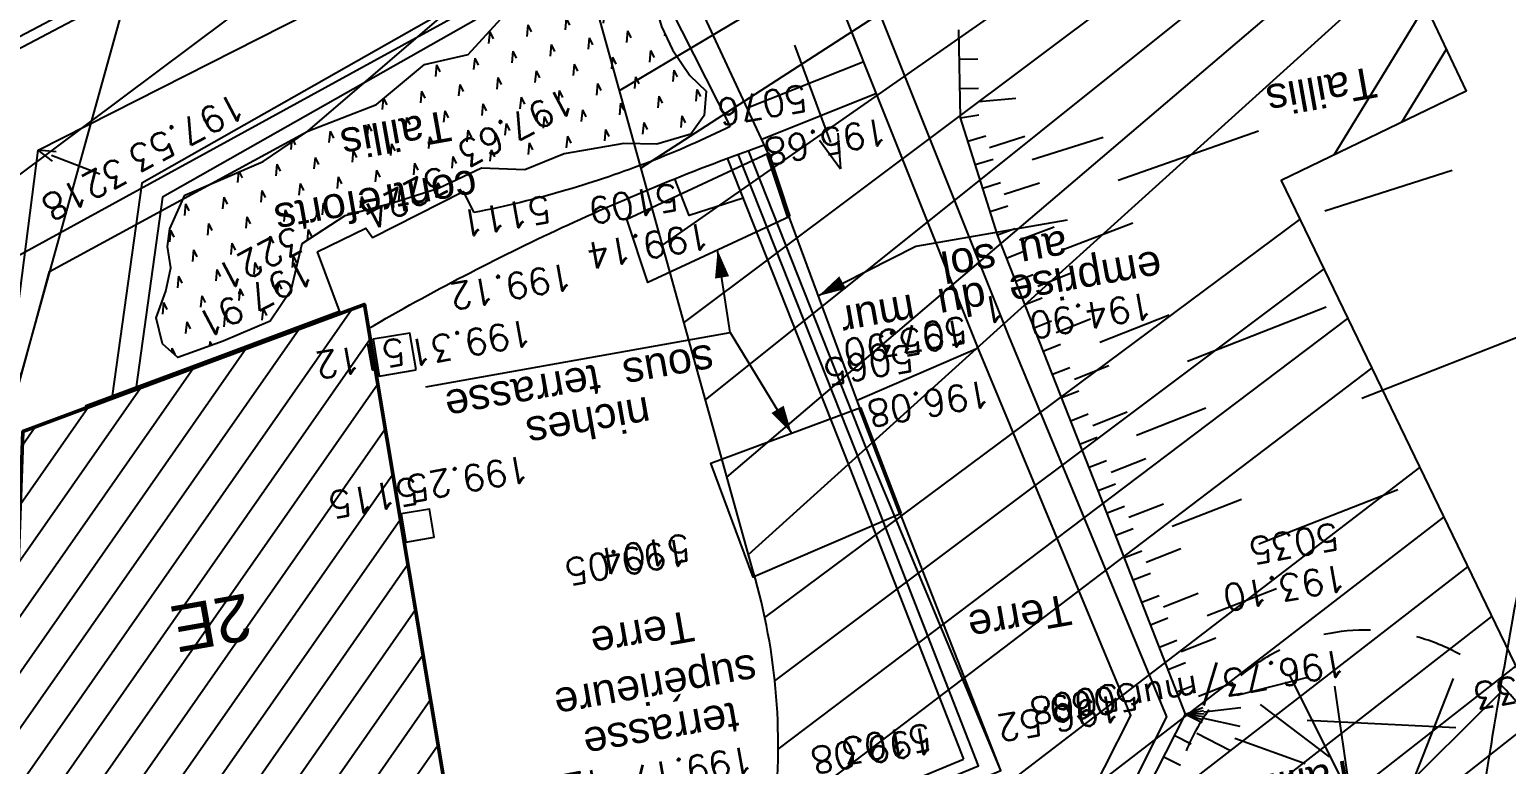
# Model space of a CAD drawing. Extents: x 0 to 613264, y -387505 to 675.
# Drawn here: x 472791 to 491830, y -259787 to -250316 of the extents above; entities that cross this region are included whole.
import ezdxf
from ezdxf.enums import TextEntityAlignment as Align
from ezdxf.lldxf.tags import DXFTag

# ---------------------------------------------------------------- set-up
doc = ezdxf.new("R2010")
doc.units = 0
for name, color, linetype in [('EDF_SSL', 252, 'Texte-Electricite'), ('Fond topo - AFF', 252, 'Continuous'), ('Fond topo - BAT_ANN', 252, 'Continuous'), ('Fond topo - BAT_DES', 252, 'Continuous'), ('Fond topo - BAT_HAC', 252, 'Continuous'), ('Fond topo - BAT_TXT', 252, 'Continuous'), ('Fond topo - CLO_MUR', 252, 'Continuous'), ('Fond topo - ESPACE_BOISE', 252, 'Continuous'), ('Fond topo - TAL', 252, 'Continuous'), ('Fond topo - TAL_HAC', 252, 'Continuous'), ('Fond topo - VEG', 252, 'Continuous'), ('Fond topo - VEG_TXT', 252, 'Continuous'), ('Fond topo - VOI_NOM', 252, 'Continuous'), ('Fond topo - VOI_TXT', 252, 'Continuous'), ('Fond topo - Z_500', 252, 'Continuous'), ('GAZ_SSL', 252, 'Texte-GAZ'), ('prlm-VRD', 2, 'Continuous'), ('SA - EBC', 252, 'Continuous'), ('UNITAIRE SSL', 252, 'UNITAIRE')]:
    doc.layers.add(name, color=color, linetype=linetype)
doc.layers.add('Fond topo - BAT', color=252, linetype='Continuous', lineweight=50)
doc.layers.add('Fond topo - P', color=252, linetype='Continuous', lineweight=50)
for name, color, linetype, plot in [('Fond topo - N', 252, 'Continuous', False), ('Fond topo - NCACHE', 252, 'Continuous', False), ('Fond topo - ZCACHE', 252, 'Continuous', False)]:
    doc.layers.add(name, color=color, linetype=linetype, plot=plot)
doc.styles.add('2000_ARIAL', font='arial.ttf', dxfattribs={"height": 0.400000006})
doc.styles.add('Lignes', font='arial.ttf', dxfattribs={"height": 0.35})
doc.styles.add('SIMPLEX', font='simplex_.ttf', dxfattribs={"height": 1.25})
doc.styles.add('TP-C_Autocad_Standard', font='simplex_.ttf', dxfattribs={"height": 1})
tags = doc.linetypes.add('L1', pattern=[1.0000000298023224, 0.6000000238418579, -0.4000000059604645]).pattern_tags.tags
tags[6:7] = [DXFTag(74, 4), DXFTag(75, 0), DXFTag(340, '0'), DXFTag(46, 0.0), DXFTag(50, 0.0), DXFTag(44, 0.0), DXFTag(45, 0.0)]
tags[4:5] = [DXFTag(74, 4), DXFTag(75, 0), DXFTag(340, '0'), DXFTag(46, 0.0), DXFTag(50, 0.0), DXFTag(44, 0.0), DXFTag(45, 0.0)]
tags = doc.linetypes.add('L16', pattern=[0.37500001490116125, 0.300000011920929, -0.07500000298023224]).pattern_tags.tags
tags[6:7] = [DXFTag(74, 4), DXFTag(75, 0), DXFTag(340, '0'), DXFTag(46, 0.0), DXFTag(50, 0.0), DXFTag(44, 0.0), DXFTag(45, 0.0)]
tags[4:5] = [DXFTag(74, 4), DXFTag(75, 0), DXFTag(340, '0'), DXFTag(46, 0.0), DXFTag(50, 0.0), DXFTag(44, 0.0), DXFTag(45, 0.0)]
tags = doc.linetypes.add('L8', pattern=[0.22500000894069674, 0.1500000059604645, -0.07500000298023224]).pattern_tags.tags
tags[6:7] = [DXFTag(74, 4), DXFTag(75, 0), DXFTag(340, '0'), DXFTag(46, 0.0), DXFTag(50, 0.0), DXFTag(44, 0.0), DXFTag(45, 0.0)]
tags[4:5] = [DXFTag(74, 4), DXFTag(75, 0), DXFTag(340, '0'), DXFTag(46, 0.0), DXFTag(50, 0.0), DXFTag(44, 0.0), DXFTag(45, 0.0)]
tags = doc.linetypes.add('Texte-BT', pattern='A,5,-0.25,["BT",Lignes,S=1,R=0,X=0,Y=-0.18],-1.25', length=6.5).pattern_tags.tags
tags[15:16] = [DXFTag(74, 4), DXFTag(75, 0), DXFTag(340, '0'), DXFTag(46, 0.0), DXFTag(50, 0.0), DXFTag(44, 0.0), DXFTag(45, 0.0)]
tags[4:5] = [DXFTag(74, 4), DXFTag(75, 0), DXFTag(340, '0'), DXFTag(46, 0.0), DXFTag(50, 0.0), DXFTag(44, 0.0), DXFTag(45, 0.0)]
tags = doc.linetypes.add('Texte-Electricite', pattern='A,5,-0.25,["ELEC",Lignes,S=1,R=0,X=0,Y=-0.18],-1.25', length=6.5).pattern_tags.tags
tags[15:16] = [DXFTag(74, 4), DXFTag(75, 0), DXFTag(340, '0'), DXFTag(46, 0.0), DXFTag(50, 0.0), DXFTag(44, 0.0), DXFTag(45, 0.0)]
tags[4:5] = [DXFTag(74, 4), DXFTag(75, 0), DXFTag(340, '0'), DXFTag(46, 0.0), DXFTag(50, 0.0), DXFTag(44, 0.0), DXFTag(45, 0.0)]
tags = doc.linetypes.add('Texte-GAZ', pattern='A,5,-0.25,["GAZ",Lignes,S=1,R=0,X=0,Y=-0.18],-1.25', length=6.5).pattern_tags.tags
tags[15:16] = [DXFTag(74, 4), DXFTag(75, 0), DXFTag(340, '0'), DXFTag(46, 0.0), DXFTag(50, 0.0), DXFTag(44, 0.0), DXFTag(45, 0.0)]
tags[4:5] = [DXFTag(74, 4), DXFTag(75, 0), DXFTag(340, '0'), DXFTag(46, 0.0), DXFTag(50, 0.0), DXFTag(44, 0.0), DXFTag(45, 0.0)]
tags = doc.linetypes.add('Texte-MT', pattern='A,5,-0.25,["MT",Lignes,S=1,R=0,X=0,Y=-0.18],-1.25', length=6.5).pattern_tags.tags
tags[15:16] = [DXFTag(74, 4), DXFTag(75, 0), DXFTag(340, '0'), DXFTag(46, 0.0), DXFTag(50, 0.0), DXFTag(44, 0.0), DXFTag(45, 0.0)]
tags[4:5] = [DXFTag(74, 4), DXFTag(75, 0), DXFTag(340, '0'), DXFTag(46, 0.0), DXFTag(50, 0.0), DXFTag(44, 0.0), DXFTag(45, 0.0)]
tags = doc.linetypes.add('UNITAIRE', pattern='A,0.25,-0.2000000029802322,0,-0.2000000029802322,0.25,-0.300000011920929,["UNI",TP-C_Autocad_Standard,S=0.1500000059604645,R=0,X=-0.1,Y=-0.05],-0.449999988079071', length=1.650000095367432).pattern_tags.tags
tags[23:24] = [DXFTag(74, 4), DXFTag(75, 0), DXFTag(340, '0'), DXFTag(46, 0.0), DXFTag(50, 0.0), DXFTag(44, 0.0), DXFTag(45, 0.0)]
tags[12:13] = [DXFTag(74, 4), DXFTag(75, 0), DXFTag(340, '0'), DXFTag(46, 0.0), DXFTag(50, 0.0), DXFTag(44, 0.0), DXFTag(45, 0.0)]
tags[10:11] = [DXFTag(74, 4), DXFTag(75, 0), DXFTag(340, '0'), DXFTag(46, 0.0), DXFTag(50, 0.0), DXFTag(44, 0.0), DXFTag(45, 0.0)]
tags[8:9] = [DXFTag(74, 4), DXFTag(75, 0), DXFTag(340, '0'), DXFTag(46, 0.0), DXFTag(50, 0.0), DXFTag(44, 0.0), DXFTag(45, 0.0)]
tags[6:7] = [DXFTag(74, 4), DXFTag(75, 0), DXFTag(340, '0'), DXFTag(46, 0.0), DXFTag(50, 0.0), DXFTag(44, 0.0), DXFTag(45, 0.0)]
tags[4:5] = [DXFTag(74, 4), DXFTag(75, 0), DXFTag(340, '0'), DXFTag(46, 0.0), DXFTag(50, 0.0), DXFTag(44, 0.0), DXFTag(45, 0.0)]

# ---------------------------------------------------------------- blocks, each defined once
blk = doc.blocks.new('AFF03')
at = {"ltscale": 2, "flags": 128}
blk.add_lwpolyline([(-0.5, -0.5), (0.5, -0.5), (0.5, 0.5), (-0.5, 0.5)], close=True, dxfattribs=at)
blk = doc.blocks.new('ESC01')
at = {"ltscale": 2}
for p, q in [((1.338104, 0), (0, 0)), ((1.257547, 0.126415), (1.7, 0)), ((1.257547, -0.126415), (1.7, 0))]:
    blk.add_line(p, q, dxfattribs=at)
blk = doc.blocks.new('PTOPO')
at = {"layer": 'Fond topo - NCACHE', "style": 'SIMPLEX'}
blk.add_attdef('MAT', text='', height=0.34, dxfattribs=at).set_placement((0.09999999986030161, -0.09999999962747097), align=Align.TOP_LEFT)
at = {"layer": 'Fond topo - ZCACHE', "style": 'SIMPLEX'}
blk.add_attdef('ALT', (0.09999999986030161, 0.09999999962747097), '', height=0.34, dxfattribs=at)
blk = doc.blocks.new('VEG12A')
at = {"ltscale": 2}
for p, q in [((0.01815258799999997, 0.057406781), (0.100441039, 0.47293725)), ((0.05749608, 0.253444298), (0.145517598, 0.414706841)), ((0.037902722, 0.15845596), (-0.06593155700000003, 0.344147082)), ((-0.158788295, 0.086017079), (-0.245985314, 0.284587218)), ((0.04981112299999996, 0.033821695), (0.391570728, 0.285894318)), ((0.143890955, 0.107467204), (0.230033352, 0.253971609)), ((0.2917471699999999, 0.208620217), (0.392372872, 0.233301274)), ((-0.05229389700000003, 0.02983962500000001), (-0.383643778, 0.204631851)), ((-0.25001839, 0.135126714), (-0.3755999820000001, 0.091127132)), ((0.122915307, -0.02992704099999999), (0.317230371, 0.05540147100000001)), ((-0.05265807700000003, -0.029192154), (-0.412380265, -0.256628677)), ((0.057557527, -0.01766878999999999), (0.411943876, -0.08413611500000001)), ((-0.09359106700000003, -0.049762263), (-0.2956446150000001, -0.04653133200000001)), ((0.01825986499999999, -0.057372749), (0.107637982, -0.4128258760000001)), ((0.184132294, -0.04763066399999999), (0.323120213, -0.192805613)), ((-0.151821475, -0.09483882200000002), (-0.2999525240000001, -0.315936062)), ((0.02259491799999996, -0.07955337300000001), (0.001649748999999978, -0.36183712)), ((0.05371548199999998, -0.188497704), (0.197263789, -0.356749422))]:
    blk.add_line(p, q, dxfattribs=at)
for start, end in [(90, 103.8461539085843), (62.30769199853572, 76.15384597947835), (117.6923078993823, 131.5384619204946), (34.61538499867542, 48.46153799321151), (145.3846149358338, 159.2307690506909), (6.923076979206323, 20.76923090842763), (173.0769230068974, 186.9230769931026), (339.2307689837768, 353.0769230207937), (200.7692310571047, 214.6153850641662), (311.5384620067885, 325.3846150013246), (228.4615380795054, 242.3076921006177), (283.8461540205217, 297.6923080014643), (256.1538460914157, 270)]:
    blk.add_arc((0, 0), 0.496982058, start, end, dxfattribs=at)
blk = doc.blocks.new('A$C1F970F0F')
at = {"layer": 'Fond topo - BAT_HAC'}
h = blk.add_hatch(dxfattribs=at)
h.set_pattern_fill('ANSI31*128', color=256, scale=12.9999995, angle=-10.72360141139323, style=0, pattern_type=2)
h.set_pattern_definition([(235.0656205306617, (9737.541003631788, 14762.77745620973), (33.8375912645085, -23.63562800874848), [])])
h.paths.add_polyline_path([(327.3282644802343, 7983.70008715122), (111.917576389003, 7948.772934319565), (103.9149807936597, 7998.128364327358), (1.255686533589369, 7981.482965652841), (9.258282185780217, 7932.127535444707), (-84.79176967225408, 7916.878057794142), (-243.6985149581653, 7899.242162999744), (-250.9852206335183, 7901.904301147083), (-246.3701216350516, 7988.801617907898), (-227.8364820571812, 8506.661930298194), (212.291666205809, 8670.329434790467)])
at = {"layer": 'Fond topo - VEG'}
h = blk.add_hatch(dxfattribs=at)
h.set_pattern_fill('LANDE2', color=256, scale=10.0000001, angle=-10.72360141139323, style=0, pattern_type=2)
h.set_pattern_definition([(264.5415095306616, (9750.971630015794, 14785.74238767628), (40.34504237996252, -84.24534251883888), [15.00000015, -78.40770928407707]), (264.5415095306616, (9731.59970288858, 14751.83474161739), (40.34504237996252, -84.24534251883888), [15.00000015, -78.40770928407707]), (264.5415095306616, (9712.227775744037, 14717.927095467), (40.34504237996252, -84.24534251883888), [15.00000015, -78.40770928407707]), (295.5897315306617, (9750.971630015794, 14785.74238767628), (49.23041195806751, 8.738798001327783), [10.0000001, -83.4077093340771]), (295.5897315306617, (9731.59970288858, 14751.83474161739), (49.23041195806751, 8.738798001327783), [10.0000001, -83.4077093340771]), (295.5897315306617, (9712.227775744037, 14717.927095467), (49.23041195806751, 8.738798001327783), [10.0000001, -83.4077093340771])])
h.paths.add_polyline_path([(402.3112610946278, 9053.760915252773), (467.0090992471012, 9087.424570366396), (507.8056451401558, 9101.086619201697), (553.8528710058147, 9091.750365369368), (582.6202307905187, 9071.175482231103), (595.4504581813117, 9028.510636241828), (609.5685951733576, 8998.331373440706), (631.7508805482298, 8965.497906214076), (652.8560764352111, 8945.31390825935), (650.2520582392016, 8913.917405658818), (632.9173511627416, 8889.82828364506), (589.0886175481537, 8876.795382116374), (546.9134431486123, 8877.480258685993), (469.8051911543507, 8864.37661047986), (419.153954237222, 8843.712231938292), (363.2524606420443, 8846.046328226019), (307.7425982917389, 8819.850155145812), (248.6620034991754, 8800.607864193345), (187.2800634416283, 8784.45912606413), (131.764137503774, 8748.171514346303), (117.2591372061879, 8688.39747468704), (91.01025159923552, 8648.718062970176), (30.20320767611634, 8622.748982781495), (-28.00976444200933, 8601.90972020209), (-48.04644723036586, 8619.365020503119), (-56.33789107739494, 8652.913243093468), (-43.74262154196617, 8687.250659616431), (-37.43992015670779, 8717.55282372527), (-41.69477333234227, 8744.81355041717), (-38.71674939766763, 8767.521436884825), (-19.03399232742504, 8811.288349233151), (81.96673904075237, 8854.314429886274), (139.2306060843939, 8893.662518143177), (227.7466465265452, 8928.052230497406), (289.8968977148595, 8979.357371094735), (346.0182111578333, 8992.237727327)])
at = {"layer": 'SA - EBC'}
h = blk.add_hatch(dxfattribs=at)
h.set_pattern_fill('_USER', color=256, scale=74.99999999999999, angle=-325.7236014113932, style=0, pattern_type=0)
h.set_pattern_definition([(34.27639858860678, (-277130161.1279894, -473864756.7787022), (-42.238928459823, 61.97477650275113), [])])
edge = h.paths.add_edge_path()
edge.add_line((5801.470568619522, -3162.013069131843), (4083.559282644929, -3271.123614088357))
edge.add_line((4083.559282644929, -3271.123614088356), (4014.481307725509, -3717.332461968055))
edge.add_line((4014.48130772551, -3717.332461968055), (3135.517961824245, -3810.19300101904))
edge.add_line((3135.517961824245, -3810.19300101904), (2274.245008604417, -3693.648081323564))
edge.add_line((2274.245008604417, -3693.648081323564), (1554.636776175834, -3420.099318784944))
edge.add_arc((2508.775769578408, -2315.674454232369), 1459.498372788833, 157.1868533427094, 229.1754823893534, ccw=False)
edge.add_arc((1966.013830892235, -2087.371785851423), 870.6752834691503, 94.3015183869224, 157.1868533106914, ccw=False)
edge.add_line((1900.708697991695, -1219.149067345796), (2859.239020416566, -1223.495634912559))
edge.add_arc((3100.860739749298, 1265.329539486049), 2500.526305395239, 264.4549516394795, 302.9422754293212)
edge.add_arc((4209.331858878893, -445.3369775435177), 462.1229708170858, 302.9422754305585, 376.8336969250394)
edge.add_arc((2214.122706379954, -1049.006753214115), 2546.655714682971, 16.8336969158998, 38.14703645440247)
edge.add_arc((3041.32627014761, -399.2990096244524), 1494.806919462396, 38.14703657403813, 72.97328584086019)
edge.add_line((3479.031970107599, 1029.988031775616), (2182.437305702805, 1414.38613606858))
edge.add_line((2182.437305702805, 1414.38613606858), (1056.590900019184, 1822.819186472099))
edge.add_arc((1766.412018482452, 3779.442320525911), 2081.398594438606, 212.7495497786225, 250.0603089288685, ccw=False)
edge.add_line((15.86575126143373, 2653.472571668582), (-104.0907319930869, 3091.26353710603))
edge.add_line((-104.0907319930869, 3091.26353710603), (-169.6986146466322, 3639.54836895815))
edge.add_line((-169.6986146466322, 3639.548368958149), (-35.58090533515337, 6158.014854826562))
edge.add_arc((-194.3533792400212, 7143.826589584332), 998.5156357593988, 279.1493507374978, 373.962283499627)
edge.add_arc((2392.201579171132, 7786.918955579627), 1666.786287877102, 172.6269749467245, 193.9622835974407, ccw=False)
edge.add_arc((-45.50651600643437, 8102.354993671941), 791.2455775503726, -7.373025019439765, 16.43829965925021)
edge.add_line((713.3969204091394, 8326.263765657093), (486.7428317772967, 9142.81155059313))
edge.add_line((486.7428317772967, 9142.811550593131), (1338.845530021721, 9564.23852196786))
edge.add_line((1338.845530021721, 9564.23852196786), (1632.623584095551, 8945.24637913095))
edge.add_line((1632.623584095551, 8945.246379130947), (1394.029444699765, 8829.874494032001))
edge.add_line((1394.029444699765, 8829.874494032001), (1731.997733793977, 8131.230781666551))
edge.add_arc((1233.216649704336, 7889.945865525577), 554.0766919865823, -19.640967550384175, 25.815335324856676, ccw=False)
edge.add_line((1755.055695752756, 7703.706797235046), (1558.214479468655, 6807.520788570679))
edge.add_line((1558.214479468655, 6807.52078857068), (1570.021725572625, 6609.158708993335))
edge.add_line((1570.021725572625, 6609.158708993335), (1852.913141606868, 5734.125706863067))
edge.add_line((1852.913141606869, 5734.125706863067), (2726.748207475315, 4020.986816292172))
edge.add_line((2726.748207475315, 4020.986816292172), (3802.352916265851, 4004.947770972833))
edge.add_arc((8355.58168857983, 5950.706307988518), 4951.552134169374, 203.138762427905, 230.8301436200186)
edge.add_arc((13583.66465597079, 12367.85935474512), 13228.79229856088, 230.8301435441083, 233.1638398044412)
edge.add_line((5652.622255943647, 1780.153648245416), (4998.697813068342, 1820.441475819727))
edge.add_line((4998.697813068342, 1820.441475819727), (4863.841220233488, 767.0816613875431))
edge.add_line((4863.841220233488, 767.0816613875434), (5595.355488733695, 631.185878681516))
edge.add_line((5595.355488733695, 631.1858786815158), (5852.747939948536, -2020.707044821664))
edge.add_line((5852.747939948536, -2020.707044821665), (5881.394298709887, -2966.563612924887))
edge.add_line((5881.394298709887, -2966.563612924887), (5801.470568619523, -3162.013069131842))
at = {"layer": 'EDF_SSL', "linetype": 'Texte-BT', "elevation": 9.999999999999998e-08, "flags": 128}
blk.add_lwpolyline([(-10355.65903211059, 43.80952892260893), (-10201.4030772041, 1251.685514822027), (-8720.280241838846, 5090.654580446419), (-8647.88838211094, 5140.669551381001), (-5813.541010319846, 5655.541528388557), (-5754.775129047494, 5632.363405789478), (-5714.151306698284, 5669.525972244278), (-2796.400100172239, 6190.043639552574), (-2733.176347276875, 6173.938624268192), (-2724.610103663505, 6234.621653891018), (-576.9868819294611, 8573.42365167172), (-522.7757441125186, 8575.296708000737), (1439.543237064798, 9649.961943709872), (1486.297190266059, 9780.607536286585), (3247.574149104787, 10693.56387743918), (3311.706751861017, 10686.95005152967), (3338.557006230488, 10734.01793882097), (5093.795445683761, 11622.80777854973), (5197.512327865115, 11601.77622754824)], dxfattribs=at)
at = {"layer": 'EDF_SSL', "linetype": 'Texte-MT', "elevation": 9.999999999999998e-08, "flags": 128}
blk.add_lwpolyline([(-10605.24755893916, -1087.243444949462), (-9871.024919901258, 5454.646601530631), (-9813.117681349795, 5614.486484857796), (-9256.616976485166, 5923.473242253717), (-8799.13613630993, 5646.609576042702), (-8267.576586649942, 5593.500203318741), (-5762.0770564726, 6081.872554389967), (-4183.597292868954, 6396.686264550111), (-3538.986020602817, 6692.687627343169), (-2824.138039855754, 6428.356494820026), (-615.9396546429546, 6802.884084155441), (-262.5046420332196, 8461.235250973023), (-193.4502564723132, 8712.902150223255), (139.2306060843939, 8893.662518143177), (555.9703724045021, 9251.5491897469), (1680.577767184984, 9828.549923444656)], dxfattribs=at)
at = {"layer": 'Fond topo - BAT', "linetype": 'L8', "ltscale": 2, "flags": 128}
for points in [[(759.8106493866673, 8783.169244889517), (732.8838507178107, 8865.155235093578)], [(903.4229099183048, 8400.580271502124), (851.1549975190732, 8537.10629171945)]]:
    blk.add_lwpolyline(points, dxfattribs=at)
at = {"layer": 'Fond topo - BAT', "ltscale": 2, "flags": 128}
blk.add_lwpolyline([(111.9175764236616, 7948.772934502576), (327.3282644802343, 7983.70008715122), (212.2916661489619, 8670.329434990808), (2.632434379380356, 8592.364861621802), (-227.8364820571812, 8506.661930298194), (-246.3701217265575, 7988.801617925226), (-250.9852206335183, 7901.904301147083), (-243.6985149581653, 7899.242162999744), (-84.79176967225408, 7916.878057794142), (9.25828222043856, 7932.127535627718)], dxfattribs=at)
at = {"layer": 'Fond topo - BAT_ANN', "ltscale": 2, "flags": 128}
for points in [[(705.7497018288828, 8923.470182524406), (855.9283689005906, 8983.465145832286)], [(724.4295086334633, 8883.32475718427), (872.3297141369951, 8942.409496308312)], [(757.9846012867571, 8782.31957836157), (731.0578026061182, 8864.305568378286)], [(-145.6619465023107, 8537.219623963563), (-146.7075802998218, 8540.031500570973), (1.586800547210942, 8595.176738046199), (179.8026997579741, 8661.448690339083)], [(1003.555058804727, 8613.927797948883), (847.6463468381711, 8546.557877338864)]]:
    blk.add_lwpolyline(points, dxfattribs=at)
at = {"layer": 'Fond topo - BAT_TXT', "ltscale": 2, "flags": 128}
for points in [[(1118.279327367661, 8778.960646703863), (922.9172919128007, 8744.89601202435), (797.6456597362687, 8681.249481033941)], [(291.4840883573602, 8564.259580261063), (683.8468495523883, 8633.907157689704), (667.6161192759561, 8740.270807922263)], [(683.8468495523883, 8633.907157689704), (762.9745519325326, 8504.371639149835)]]:
    blk.add_lwpolyline(points, dxfattribs=at)
for points in [[(667.6161192759561, 8740.270807922263, 0, 18.41556578874588, 0), (673.3448302415328, 8705.090797325967, 18.41556578874588, 18.41556578874588, 0)], [(797.6456597362687, 8681.249481033941, 0, 18.41556578874588, 0), (828.869873060329, 8698.439587815577, 18.41556578874588, 18.41556578874588, 0)], [(762.9745519325326, 8504.371639149835, 0, 18.41556578874588, 0), (744.847081775563, 8535.061150272073, 18.41556578874588, 18.41556578874588, 0)]]:
    blk.add_lwpolyline(points, format="xyseb", dxfattribs=at)
at = {"layer": 'Fond topo - CLO_MUR', "linetype": 'L16', "ltscale": 2, "flags": 128}
blk.add_lwpolyline([(5025.863311662313, 11428.88931358465), (4889.460420998565, 11695.94077227442, 0.4473470729667258), (4858.886594798165, 11703.98494727169), (4537.378986432597, 11534.53496351466), (3848.541729017476, 11170.01812326055), (2881.130925070296, 10658.77728242721), (2416.865636968988, 10414.71204952677), (1823.523044898893, 10101.29851431556), (833.3230814872522, 9578.303099459758), (307.6775940159844, 9300.014920130836), (-346.2211213998748, 8955.457983176035), (-348.5341102885664, 8954.134774798182)], format="xyb", dxfattribs=at)
at = {"layer": 'Fond topo - CLO_MUR', "ltscale": 2, "flags": 128}
for points in [[(5013.825255209256, 11422.77896469174), (4877.437909864564, 11689.79998837054, 0.4670975133110565), (4865.919644789434, 11692.43144885021), (4543.683351222046, 11522.59741292852), (3854.856025139035, 11158.0858281669), (2887.425667904645, 10646.83465197935), (2423.159229822375, 10402.76881448345), (1829.828384811742, 10089.36148399731), (839.627998774562, 9566.36584633135), (313.9825353927495, 9288.077672203526), (-339.9278280315693, 8943.514597832656), (-344.5537284656002, 8940.867922541265)], [(683.9696385643178, 8899.524383898452, -0.02128028314618147), (580.4550053925229, 8854.193911307604, -0.02128028314617755), (473.4617029592487, 8817.826834736996, -0.01164391607414323), (413.7169431145221, 8801.817698283721, -0.01164391607414144), (353.2916346947179, 8788.60744170513)], [(217.5035690292543, 8639.220679312979, -0.01153277436110533), (340.7339444674967, 8707.141614457098, -0.01153277436110653), (466.9652501989422, 8769.307813680987, -0.0115533932215109), (596.1617582009726, 8825.682282419493, -0.0115533932215109), (727.8245635271309, 8876.028326083544)], [(747.8619983874074, 7951.416834857176), (766.8504029980588, 7928.430173301303), (855.3652723855942, 7821.277341287895, -0.2234744358597434), (788.4257073632972, 7789.273817675693, -0.03213302836313745), (730.7467065543036, 7792.622759354747), (710.9943446468217, 7779.278649515947, 0.0417940314830938), (788.52566444724, 7773.274129967574, 0.3033732065013719), (883.4267343393732, 7837.552908452266), (791.521482909344, 7948.810011628495), (778.7840838131913, 7964.229436638383), (1032.612434815967, 8069.403507116471), (903.4229099183048, 8400.580271502124)]]:
    blk.add_lwpolyline(points, format="xyb", dxfattribs=at)
for points in [[(732.8838507178107, 8865.155235093578), (595.3259708752812, 9160.785681295785), (737.578162402113, 9231.731968847243), (1217.726218410347, 9463.79058476511), (1556.072659400261, 9638.250657519135), (1648.440418524726, 9683.07208896966), (1759.410090392238, 9736.920094260773)], [(543.336743348578, 9177.287630536717), (-74.74102844026606, 8826.507662397025), (-112.8269110303829, 8552.630477948744)], [(543.336743348578, 9177.287630536717), (683.9696385643178, 8899.524383898452)], [(556.4510822363818, 9151.385572996543), (-47.98752176504945, 8808.346292235497), (-81.95120453282993, 8564.112020094672)], [(760.2481739915858, 7513.759078786084), (911.6172146149553, 7717.613269527478), (968.5417524853899, 7791.605425125225), (1132.544240507754, 8006.320289522051), (1200.212336887852, 8140.674424090401), (1003.555058804727, 8613.927797948883), (804.9846325464036, 9110.986891361494), (843.9875010506925, 9126.568170044851), (1042.450676435169, 8629.777545778661), (1246.39239084399, 8138.994263528957), (1168.295787706707, 7983.934462845054), (1001.87482606627, 7766.053291485148), (945.1241530469063, 7692.287130478191), (785.1692813735144, 7476.870088785063)], [(-93.45328552715591, 9073.242191819234), (-229.5991777643937, 8582.639166196475), (-266.6457452396749, 8513.441010924353)], [(680.1352658494717, 8858.596210176227), (831.297400717434, 8476.871291759888), (984.5356766692397, 8084.045662448926)], [(1032.612434815967, 8069.403507116471), (858.2875839566038, 8487.47956687449), (707.3441500086315, 8868.652207269868)], [(151.2600182192846, 8738.204535075694), (214.3118974305942, 8768.612524185173), (222.8760907216686, 8756.39694305271), (339.5503084770028, 8815.660477212292), (353.2916346947179, 8788.60744170513)], [(700.4577788310912, 8807.276416187065), (631.1075030774884, 8785.049144438786), (612.5114219882066, 8832.315985207637)], [(851.1549975190732, 8537.10629171945), (759.8106493866673, 8783.169244889517)], [(151.2600182192846, 8738.204535075694), (180.8483335381559, 8658.636813640169)], [(623.226572957115, 7934.336817863186), (984.5356766692397, 8084.045662448926)]]:
    blk.add_lwpolyline(points, dxfattribs=at)
at = {"layer": 'Fond topo - CLO_MUR', "linetype": 'L8', "ltscale": 2, "flags": 128}
for points in [[(759.8106493866673, 8783.169244889517), (577.5727544725125, 8698.373315646808), (550.6459558833794, 8780.359305646194), (732.8838507178107, 8865.155235093578)], [(903.4229099183048, 8400.580271502124), (713.6087138823993, 8318.577071971886), (658.9699552881915, 8465.76268981231), (851.1549975190732, 8537.10629171945)]]:
    blk.add_lwpolyline(points, dxfattribs=at)
at = {"layer": 'Fond topo - CLO_MUR', "linetype": 'L16', "ltscale": 2, "flags": 128}
blk.add_lwpolyline([(628.9684518697042, 7920.479299211539), (1003.848704825694, 8075.811365251689), (845.2578403729518, 8482.358330681423), (694.1961438699336, 8863.829615433397)], dxfattribs=at)
at = {"layer": 'Fond topo - ESPACE_BOISE', "linetype": 'L1', "ltscale": 2, "flags": 128}
blk.add_lwpolyline([(5801.470568619522, -3162.013069131843), (4083.559282644929, -3271.123614088356), (4014.48130772551, -3717.332461968055), (3135.517961824245, -3810.19300101904), (2274.245008604417, -3693.648081323564), (1554.636776175834, -3420.099318784944, -0.3248648439675891), (1163.447808694293, -1749.787382690587, -0.2814891279475962), (1900.708697991695, -1219.149067345796), (2859.239020416566, -1223.495634912559, 0.1695292870025676), (4460.631470672048, -833.159289007697, 0.3340686001642133), (4651.652558133293, -311.5085830883972, 0.09326601102169153), (4216.884593398947, 524.0158635944096, 0.153138720952933), (3479.031970107599, 1029.988031775616), (2182.437305702805, 1414.38613606858), (1056.590900019184, 1822.819186472099, -0.1642525569996709), (15.86575126143373, 2653.472571668582), (-104.0907319930869, 3091.26353710603), (-169.6986146466322, 3639.548368958149), (-35.58090533515337, 6158.014854826562, 0.4390366150430304), (774.660880078399, 7384.751557306568, -0.09336270405047195), (739.1967976091219, 8000.81547627212, 0.104271961321091), (713.3969204091394, 8326.263765657093), (486.7428317772967, 9142.811550593131), (1338.845530021721, 9564.23852196786), (1632.623584095551, 8945.246379130947), (1394.029444699765, 8829.874494032001), (1731.997733793977, 8131.23078166655, -0.2009829630843761), (1755.055695752756, 7703.706797235046), (1558.214479468655, 6807.52078857068), (1570.021725572625, 6609.158708993335), (1852.913141606869, 5734.125706863067), (2726.748207475315, 4020.986816292172), (3802.352916265851, 4004.947770972833, 0.121417881002313), (5228.074839294609, 2111.882341611708, 0.01018302282179253), (5652.622255943647, 1780.153648245416), (4998.697813068342, 1820.441475819727), (4863.841220233488, 767.0816613875434), (5595.355488733695, 631.1858786815158), (5852.747939948536, -2020.707044821665), (5881.394298709887, -2966.563612924887)], format="xyb", close=True, dxfattribs=at)
at = {"layer": 'Fond topo - TAL', "linetype": 'L8', "ltscale": 2, "flags": 128}
blk.add_lwpolyline([(1230.412077270945, 6953.292803315764, -0.001241417649734396), (1263.337097057114, 7068.901326529162, -0.002762291635573238), (1278.549771741596, 7120.737794982389, -6.594940049300515e-05), (1330.243813457186, 7293.265033948132, -0.0002788458656506098), (1342.498026736909, 7334.060744314472, -0.004391092289443369), (1376.305530413027, 7442.909543470935, -0.005833119706346854), (1403.425842717872, 7524.313124602433, -0.06678132326515784), (1447.480020480343, 7611.769719673842, 0.03404019629489836), (1544.600385869521, 7776.794819738389, 0.01283086386071782), (1635.933304401947, 7971.697391612877, 0.05594197464522858), (1650.603195407743, 8018.988392133176, 0.008305635612754856), (1661.894848522005, 8083.829636260039, -0.004514996191680712), (1681.760786276228, 8203.257651625916, -0.005166636959913012), (1725.956727823527, 8440.477364419115, 0.01013325343024469), (1747.290057322436, 8561.655523818716, 0.02754109541843155), (1753.842010704622, 8627.667821367357, 0.01143171500259811), (1757.195629035043, 8787.349495546016, 0.02024391314553213), (1754.026041368861, 8862.154646773886, -0.01833869375018922), (1750.21293307526, 8944.71136327356, -0.07262248148825946), (1765.552684158852, 9057.218797323476, 0.0695479003902024), (1782.281773223485, 9174.548732875768, 0.0300247451236787), (1780.100140812046, 9212.596466806644, 0.01659256475025528), (1769.767692764451, 9280.73599386162, 0.07271369952767202), (1754.896194001155, 9324.317529005306, 0.04662197749276983), (1716.429196840002, 9384.703877230804)], format="xyb", dxfattribs=at)
at = {"layer": 'Fond topo - TAL', "ltscale": 2, "flags": 128}
blk.add_lwpolyline([(836.559203215612, 7480.342333147541), (1158.974879414617, 7922.676688211513), (1270.779578409324, 8142.249389980861), (1158.342263546146, 8430.485177469607), (1028.312844756061, 8759.999632350899), (980.7521374542864, 8910.67457412705), (978.4264262807595, 9023.958827165536)], dxfattribs=at)
at = {"layer": 'Fond topo - TAL_HAC', "ltscale": 2}
for p, q in [((979.2016632986252, 8986.197409525206), (1003.196607197411, 8986.690022554783)), ((979.9769003962149, 8948.435991680206), (1003.971844346988, 8948.928604984298)), ((1004.202656744086, 8931.750597261345), (1052.000397596028, 8936.15241190851)), ((980.7521374542864, 8910.67457412705), (1004.433469232689, 8914.57258952106)), ((1183.793894274221, 8830.633143598912), (1365.03081382366, 8894.014363185224)), ((990.2642789135322, 8880.539585790988), (1013.15117227468, 8887.763858207905)), ((1017.907242978653, 8872.696364092126), (1063.681029752938, 8887.144909200479)), ((1073.193171120678, 8857.009920881746), (1164.74074454863, 8885.907010836932)), ((999.7764203381191, 8850.404597271912), (1022.663313756802, 8857.62886986751)), ((1009.288561820241, 8820.269608931518), (1032.175455233377, 8827.493881622953)), ((1036.931525862486, 8812.426387236988), (1082.705312694306, 8826.87493252402)), ((1018.800703296816, 8790.13462068696), (1041.687596692623, 8797.358893286892)), ((1028.312844756061, 8759.999632350899), (1050.93253257591, 8768.021460378042)), ((1056.695466158449, 8753.437381770493), (1101.646754853471, 8770.271325263453)), ((1113.242918250664, 8740.904949943797), (1202.847044166181, 8775.359276613746)), ((1040.133701065728, 8730.043773021052), (1062.458399798522, 8738.853303341624)), ((1051.954557288748, 8700.087913233678), (1074.279256033324, 8708.897443741593)), ((1080.18968421069, 8693.919513882827), (1124.839081688062, 8711.538574711314)), ((1063.775413575537, 8670.132053908163), (1086.100112308332, 8678.941584228734)), ((1273.257242642579, 8596.95912489907), (1451.872085143548, 8667.391631562117)), ((1075.596269798557, 8640.17619412079), (1097.920968566011, 8648.985724624372)), ((1103.831396755158, 8634.00779495295), (1148.480794123695, 8651.62685570726)), ((1160.301650381373, 8621.670996102897), (1249.600445318788, 8656.909117668365)), ((1498.098395668018, 8549.500306889762), (1754.310781440188, 8649.988225507701)), ((1087.417126108223, 8610.220334790944), (1109.741824818142, 8619.029865115846)), ((1099.237982308366, 8580.2644750079), (1121.562681093149, 8589.07400560299)), ((1127.473109173462, 8574.096075857391), (1172.122506633505, 8591.715136594372)), ((1111.058838618032, 8550.308615678056), (1133.383537350828, 8559.118145998626)), ((1151.1148217006, 8514.18435683601), (1195.764219200849, 8531.803417660163)), ((1207.597997531954, 8501.814748714893), (1296.914039897053, 8537.009131763749)), ((1122.879694778658, 8520.35275618686), (1145.204393602959, 8529.1622864901)), ((1134.700551036336, 8490.396896582497), (1157.02524980379, 8499.206427086077)), ((1146.521407311344, 8460.441037069637), (1168.846106135645, 8469.25056737288)), ((1174.765141802038, 8454.250762039257), (1219.431775897718, 8471.826079952636)), ((1158.342263546146, 8430.485177469607), (1180.684177582813, 8439.250956683969)), ((1253.528722474569, 8384.592212416983), (1342.964895980952, 8419.480188260508)), ((1365.452359066026, 8361.83303093104), (1544.324706170299, 8431.60898260076)), ((1169.585995088683, 8401.661598804874), (1191.945038465107, 8410.383592671)), ((1197.566904179184, 8395.971803349463), (1242.284990954909, 8413.415791077383)), ((1180.829726516838, 8372.8380201618), (1203.188769893261, 8381.560014027926)), ((1192.073458024716, 8344.014441314055), (1214.43250140114, 8352.736435180183)), ((1220.054367189394, 8338.32464574981), (1264.772454017106, 8355.768633752248)), ((1203.317189492389, 8315.190862379137), (1225.676232926348, 8323.912856423944)), ((1298.503648363965, 8269.297897526852), (1387.939821927195, 8304.185873170036)), ((1214.560921034926, 8286.367283714402), (1236.919964319844, 8295.089277597857)), ((1242.541830125427, 8280.677488258994), (1287.25991693581, 8298.121476169925)), ((1225.80465246308, 8257.543705071332), (1248.163695839504, 8266.265698937457)), ((1237.048383970959, 8228.720126223585), (1259.407427347383, 8237.442120089712)), ((1265.029293096119, 8223.030330951187), (1309.747379871843, 8240.474318679107)), ((1248.292115347126, 8199.896547305996), (1270.651158758208, 8208.618541355134)), ((1337.210052284629, 8166.809270982711), (1430.33166455227, 8190.140909094726)), ((1259.535846889663, 8171.072968641262), (1281.894890300745, 8179.7949626904)), ((1287.516755980164, 8165.383173185853), (1332.234842825206, 8182.827161279795)), ((1270.779578409324, 8142.249389980861), (1293.138621820406, 8150.971384029999)), ((1294.525069244724, 8145.089972845852), (1342.185261766929, 8150.791380681295)), ((1270.779578409324, 8142.249389980861), (1294.285066002689, 8147.096249944824)), ((1270.779578409324, 8142.249389980861), (1294.76507261847, 8143.083695816723)), ((1270.779578409324, 8142.249389980861), (1292.166617615439, 8131.359277366555)), ((1270.779578409324, 8142.249389980861), (1293.690616687636, 8135.102060271516)), ((1270.779578409324, 8142.249389980861), (1294.565032320566, 8139.047487102032)), ((1294.127824464239, 8137.074773789111), (1340.990696571439, 8126.688666664273)), ((1427.580844507931, 8134.49397948639), (1619.345469830685, 8124.989849235428)), ((1256.803990973897, 8114.802802093534), (1278.191030180012, 8103.912689479229)), ((1285.178823843308, 8117.635983385804), (1327.952902387249, 8095.855758227037)), ((1334.471799459242, 8111.272212402068), (1424.830024577974, 8078.847049856393)), ((1242.828403625117, 8087.356214663737), (1264.215442779244, 8076.466101774914))]:
    blk.add_line(p, q, dxfattribs=at)
at = {"layer": 'Fond topo - TAL_HAC', "ltscale": 2, "flags": 128}
blk.add_lwpolyline([(1450.376491584661, 8790.915971818453), (1614.430587311519, 8843.482604383651)], dxfattribs=at)
at = {"layer": 'Fond topo - VEG', "linetype": 'L8', "ltscale": 2, "flags": 128}
blk.add_lwpolyline([(402.3112610946278, 9053.760915252773), (467.0090992471012, 9087.424570366396), (507.8056451401558, 9101.086619201697), (553.8528710058147, 9091.750365369368), (582.6202307905187, 9071.175482231103), (595.4504581813117, 9028.510636241828), (609.5685951733576, 8998.331373440706), (631.7508805482298, 8965.497906214076), (652.8560764352111, 8945.31390825935), (650.2520582392016, 8913.917405658818), (632.9173511627416, 8889.82828364506), (589.0886175481537, 8876.795382116374), (546.9134431486123, 8877.480258685993), (469.8051911543507, 8864.37661047986), (419.153954237222, 8843.712231938292), (363.2524606420443, 8846.046328226019), (307.7425982917389, 8819.850155145812), (248.6620034991754, 8800.607864193345), (187.2800634416283, 8784.45912606413), (131.764137503774, 8748.171514346303), (117.2591372061879, 8688.39747468704), (91.01025159923552, 8648.718062970176), (30.20320767611634, 8622.748982781495), (-28.00976444200933, 8601.90972020209), (-48.04644723036586, 8619.365020503119), (-56.33789107739494, 8652.913243093468), (-43.74262154196617, 8687.250659616431), (-37.43992015670779, 8717.55282372527), (-41.69477333234227, 8744.81355041717), (-38.71674939766763, 8767.521436884825), (-19.03399232742504, 8811.288349233151), (81.96673904075237, 8854.314429886274), (139.2306060843939, 8893.662518143177), (227.7466465265452, 8928.052230497406), (289.8968977148595, 8979.357371094735), (346.0182111578333, 8992.237727327)], close=True, dxfattribs=at)
at = {"layer": 'GAZ_SSL', "linetype": 'Texte-GAZ', "elevation": 9.999999999999998e-08, "flags": 128}
blk.add_lwpolyline([(-10544.31541955609, 4849.463266287231), (-2844.361894995576, 6215.21841119217), (-619.059840477988, 6565.404650589751), (-558.7307695276991, 6580.824982418972), (-429.4804532838041, 7139.21704900553), (-208.0795472043819, 8868.909145672174), (360.6838398219811, 9157.908141542406), (425.0188701159018, 9327.634198507636), (4535.248673246207, 11485.07622468802), (4713.322312771974, 11477.46920417039), (5559.734467376861, 11914.17321717021), (6091.203610633145, 12178.61605624058), (6292.964946063797, 12126.43026770143), (6627.254129528154, 11179.86214373141), (7472.768662736402, 9124.4680223983), (7947.08689338462, 9062.48922912452), (8070.821797205262, 8793.497098507169), (8796.806101210752, 9110.108422938276), (9553.586430744355, 9252.290517349746)], dxfattribs=at)
at = {"layer": 'UNITAIRE SSL', "ltscale": 2, "elevation": 9.999999999999998e-08, "flags": 128}
blk.add_lwpolyline([(-11203.91773647134, 7315.685859797379), (-9597.069181515135, 5578.000029566199), (-4253.21502402568, 6800.480356718023), (-825.2436658591316, 8394.239986691146), (171.1164741383718, 9139.45160219944), (980.7416491537941, 9531.509848289672), (2024.282900487725, 10089.44453603433), (2846.979589107878, 10509.95143402664), (3831.564375096907, 11032.01955007647), (4688.744355396339, 11539.16604167907), (5726.983094904664, 12644.47229064644), (4820.214794965383, 13573.50486951124)], dxfattribs=at)
at = {"layer": 'Fond topo - AFF', "ltscale": 2, "zscale": 99.99999999999997}
for p, xscale, yscale, rotation in [((251.2790712272899, 8605.68126191469), 48.20000003984349, 48.20000003984349, 99.51089751777258), ((281.1066139293021, 8385.3086704863), 36.99999996990871, 36.99999996990871, 279.5108975082712)]:
    blk.add_blockref('AFF03', p, dxfattribs=dict(at, xscale=xscale, yscale=yscale, rotation=rotation))
at = {"layer": 'Fond topo - BAT_ANN', "ltscale": 2}
for p, xscale, yscale, zscale, rotation in [((767.3427629487181, 9004.517016132459), 100, 100, 100, 290.2349456286209), ((-128.6971795730158, 8838.520994866261), 49.99999999999999, 49.99999999999999, 99.99999999999997, 159.0527885911973)]:
    blk.add_blockref('ESC01', p, dxfattribs=dict(at, xscale=xscale, yscale=yscale, zscale=zscale, rotation=rotation))
at = {"layer": 'Fond topo - P', "ltscale": 2}
ref = blk.add_blockref('PTOPO', (797.4491565306514, 8912.495418803579), dxfattribs=dict(at, xscale=99.99999999999994, yscale=99.99999999999994, zscale=99.99999999999994, rotation=190.0656205306617))
ref.add_attrib('MAT', '5076', dxfattribs={"layer": 'Fond topo - N', "color": 0, "ltscale": 2, "height": 33.99999999999999, "rotation": 190.0656204987762, "style": 'SIMPLEX'}).set_placement((785.8553147216284, 8920.593741549606), align=Align.TOP_LEFT)
ref.add_attrib('ALT', '195.68', (883.318544265355, 8910.895470512252), dxfattribs={"layer": 'Fond topo - Z_500', "color": 0, "ltscale": 2, "height": 33.99999999999999, "rotation": 190.0656204987762, "style": 'SIMPLEX'})
ref = blk.add_blockref('PTOPO', (-74.74102844026606, 8826.507662397025), dxfattribs=dict(at, xscale=100, yscale=100, zscale=100, rotation=207.9012065905921))
ref.add_attrib('MAT', '3218', dxfattribs={"layer": 'Fond topo - N', "color": 0, "ltscale": 2, "height": 33.99999999999999, "rotation": 207.9012065596845, "style": 'SIMPLEX'}).set_placement((-88.2580704030172, 8830.665735978939), align=Align.TOP_LEFT)
ref.add_attrib('ALT', '197.53', (46.55202995541049, 8944.387146319483), dxfattribs={"layer": 'Fond topo - Z_500', "color": 0, "ltscale": 2, "height": 33.99999999999999, "rotation": 207.9012065596845, "style": 'SIMPLEX'})
ref = blk.add_blockref('PTOPO', (339.5503084770028, 8815.660477212292), dxfattribs=dict(at, xscale=100, yscale=100, zscale=100, rotation=207.9012065905921))
ref.add_attrib('MAT', '3224', dxfattribs={"layer": 'Fond topo - N', "color": 0, "ltscale": 2, "height": 33.99999999999999, "rotation": 207.9012065596845, "style": 'SIMPLEX'}).set_placement((326.0332664740461, 8819.818550707032), align=Align.TOP_LEFT)
ref.add_attrib('ALT', '197.63', (470.766451759851, 8951.003886618244), dxfattribs={"layer": 'Fond topo - Z_500', "color": 0, "ltscale": 2, "height": 33.99999999999999, "rotation": 207.9012065596845, "style": 'SIMPLEX'})
ref = blk.add_blockref('PTOPO', (631.1075030774884, 8785.049144438786), dxfattribs=dict(at, xscale=99.99999999999994, yscale=99.99999999999994, zscale=99.99999999999994, rotation=190.0656205306617))
ref.add_attrib('MAT', '5109', dxfattribs={"layer": 'Fond topo - N', "color": 0, "ltscale": 2, "height": 33.99999999999999, "rotation": 190.0656204987762, "style": 'SIMPLEX'}).set_placement((619.5136612455888, 8793.147467189145), align=Align.TOP_LEFT)
ref.add_attrib('ALT', '199.14', (654.4844160453026, 8776.732093379245), dxfattribs={"layer": 'Fond topo - Z_500', "color": 0, "ltscale": 2, "height": 33.99999999999999, "rotation": 190.0656204987762, "style": 'SIMPLEX'})
ref = blk.add_blockref('PTOPO', (466.9652501989422, 8769.307813680987), dxfattribs=dict(at, xscale=99.99999999999994, yscale=99.99999999999994, zscale=99.99999999999994, rotation=190.0656205306617))
ref.add_attrib('MAT', '5111', dxfattribs={"layer": 'Fond topo - N', "color": 0, "ltscale": 2, "height": 33.99999999999999, "rotation": 190.0656204987762, "style": 'SIMPLEX'}).set_placement((455.3714083670422, 8777.406136431347), align=Align.TOP_LEFT)
ref.add_attrib('ALT', '199.12', (477.4817641410507, 8724.077329403155), dxfattribs={"layer": 'Fond topo - Z_500', "color": 0, "ltscale": 2, "height": 33.99999999999999, "rotation": 190.0656204987762, "style": 'SIMPLEX'})
ref = blk.add_blockref('PTOPO', (151.2600182192846, 8738.204535075694), dxfattribs=dict(at, xscale=100, yscale=100, zscale=100, rotation=207.9012065905921))
ref.add_attrib('MAT', '3221', dxfattribs={"layer": 'Fond topo - N', "color": 0, "ltscale": 2, "height": 33.99999999999999, "rotation": 207.9012065596845, "style": 'SIMPLEX'}).set_placement((137.7429762218753, 8742.362608474597), align=Align.TOP_LEFT)
ref.add_attrib('ALT', '197.91', (135.0210326141355, 8730.982595302696), dxfattribs={"layer": 'Fond topo - Z_500', "color": 0, "ltscale": 2, "height": 33.99999999999999, "rotation": 207.9012065596845, "style": 'SIMPLEX'})
ref = blk.add_blockref('PTOPO', (1052.369744563825, 8642.28640168058), dxfattribs=dict(at, xscale=99.99999999999999, yscale=99.99999999999999, zscale=99.99999999999999, rotation=190.0656205306616))
ref.add_attrib('MAT', '1', dxfattribs={"layer": 'Fond topo - N', "color": 0, "ltscale": 2, "height": 33.99999999999999, "rotation": 190.0656204987762, "style": 'SIMPLEX'}).set_placement((1040.775902679937, 8650.384724156424), align=Align.TOP_LEFT)
ref.add_attrib('ALT', '194.90', (1225.007670787967, 8686.778955505635), dxfattribs={"layer": 'Fond topo - Z_500', "color": 0, "ltscale": 2, "height": 33.99999999999999, "rotation": 190.0656204987762, "style": 'SIMPLEX'})
ref = blk.add_blockref('PTOPO', (279.0299654297571, 8585.894703886712), dxfattribs=dict(at, xscale=99.99999999999994, yscale=99.99999999999994, zscale=99.99999999999994, rotation=190.0656205306617))
ref.add_attrib('MAT', '5112', dxfattribs={"layer": 'Fond topo - N', "color": 0, "ltscale": 2, "height": 33.99999999999999, "rotation": 190.0656204987762, "style": 'SIMPLEX'}).set_placement((267.4361235805279, 8593.993026545564), align=Align.TOP_LEFT)
ref.add_attrib('ALT', '199.31', (424.9115357587675, 8651.707056648143), dxfattribs={"layer": 'Fond topo - Z_500', "color": 0, "ltscale": 2, "height": 33.99999999999999, "rotation": 190.0656204987762, "style": 'SIMPLEX'})
ref = blk.add_blockref('PTOPO', (1003.555058804727, 8613.927797948883), dxfattribs=dict(at, xscale=99.99999999999994, yscale=99.99999999999994, zscale=99.99999999999994, rotation=190.0656205306617))
ref.add_attrib('MAT', '5073', dxfattribs={"layer": 'Fond topo - N', "color": 0, "ltscale": 2, "height": 33.99999999999999, "rotation": 190.0656204987762, "style": 'SIMPLEX'}).set_placement((991.9612169728277, 8622.026120699244), align=Align.TOP_LEFT)
ref.add_attrib('ALT', '195.90', (985.3154610341368, 8651.802627883058), dxfattribs={"layer": 'Fond topo - Z_500', "color": 0, "ltscale": 2, "height": 33.99999999999999, "rotation": 190.0656204987762, "style": 'SIMPLEX'})
ref = blk.add_blockref('PTOPO', (934.4348527326756, 8577.569129380885), dxfattribs=dict(at, xscale=99.99999999999994, yscale=99.99999999999994, zscale=99.99999999999994, rotation=190.0656205306617))
ref.add_attrib('MAT', '5065', dxfattribs={"layer": 'Fond topo - N', "color": 0, "ltscale": 2, "height": 33.99999999999999, "rotation": 190.0656204987762, "style": 'SIMPLEX'}).set_placement((922.841010900776, 8585.667452131243), align=Align.TOP_LEFT)
ref.add_attrib('ALT', '196.08', (1016.018107289324, 8573.478241376375), dxfattribs={"layer": 'Fond topo - Z_500', "color": 0, "ltscale": 2, "height": 33.99999999999999, "rotation": 190.0656204987762, "style": 'SIMPLEX'})
ref = blk.add_blockref('PTOPO', (296.2954651852463, 8406.6112239111), dxfattribs=dict(at, xscale=99.99999999999994, yscale=99.99999999999994, zscale=99.99999999999994, rotation=190.0656205306617))
ref.add_attrib('MAT', '5115', dxfattribs={"layer": 'Fond topo - N', "color": 0, "ltscale": 2, "height": 33.99999999999999, "rotation": 190.0656204987762, "style": 'SIMPLEX'}).set_placement((284.7016233533466, 8414.70954666146), align=Align.TOP_LEFT)
ref.add_attrib('ALT', '199.25', (421.7105724632277, 8476.354968837897), dxfattribs={"layer": 'Fond topo - Z_500', "color": 0, "ltscale": 2, "height": 33.99999999999999, "rotation": 190.0656204987762, "style": 'SIMPLEX'})
ref = blk.add_blockref('PTOPO', (1482.801536119517, 8347.480174985854), dxfattribs=dict(at, xscale=99.99999999999994, yscale=99.99999999999994, zscale=99.99999999999994, rotation=190.0656205306617))
ref.add_attrib('MAT', '5035', dxfattribs={"layer": 'Fond topo - N', "color": 0, "ltscale": 2, "height": 33.99999999999999, "rotation": 190.0656204987762, "style": 'SIMPLEX'}).set_placement((1471.207694252959, 8355.5784975532), align=Align.TOP_LEFT)
ref.add_attrib('ALT', '193.10', (1474.703213396367, 8335.886333172499), dxfattribs={"layer": 'Fond topo - Z_500', "color": 0, "ltscale": 2, "height": 33.99999999999999, "rotation": 190.0656204987762, "style": 'SIMPLEX'})
ref = blk.add_blockref('PTOPO', (646.411734329092, 8333.501746760887), dxfattribs=dict(at, xscale=99.99999999999994, yscale=99.99999999999994, zscale=99.99999999999994, rotation=190.0656205306617))
ref.add_attrib('MAT', '5104', dxfattribs={"layer": 'Fond topo - N', "color": 0, "ltscale": 2, "height": 33.99999999999999, "rotation": 190.0656204987762, "style": 'SIMPLEX'}).set_placement((634.8178924971922, 8341.600069511245), align=Align.TOP_LEFT)
ref.add_attrib('ALT', '199.05', (626.3461175559728, 8369.39445968529), dxfattribs={"layer": 'Fond topo - Z_500', "color": 0, "ltscale": 2, "height": 33.99999999999999, "rotation": 190.0656204987762, "style": 'SIMPLEX'})
ref = blk.add_blockref('PTOPO', (1224.274107817037, 8141.927501167968), dxfattribs=dict(at, xscale=99.99999999999999, yscale=99.99999999999999, zscale=99.99999999999999, rotation=190.0656205306616))
ref.add_attrib('MAT', '5069', dxfattribs={"layer": 'Fond topo - N', "color": 0, "ltscale": 2, "height": 33.99999999999999, "rotation": 190.0656204987762, "style": 'SIMPLEX'}).set_placement((1212.680265985137, 8150.025823918328), align=Align.TOP_LEFT)
ref.add_attrib('ALT', '196.73/mur', (1474.000815958967, 8226.301125890719), dxfattribs={"layer": 'Fond topo - Z_500', "color": 0, "ltscale": 2, "height": 33.99999999999999, "rotation": 190.0656204987762, "style": 'SIMPLEX'})
ref = blk.add_blockref('PTOPO', (1772.059798492523, 8160.425721404182), dxfattribs=dict(at, xscale=99.99999999999994, yscale=99.99999999999994, zscale=99.99999999999994, rotation=190.0656205306617))
ref.add_attrib('MAT', '5033', dxfattribs={"layer": 'Fond topo - N', "color": 0, "ltscale": 2, "height": 33.99999999999999, "rotation": 190.0656204987762, "style": 'SIMPLEX'}).set_placement((1760.4659566835, 8168.524044150208), align=Align.TOP_LEFT)
ref.add_attrib('ALT', '190.32', (1857.440758652613, 8154.171500148069), dxfattribs={"layer": 'Fond topo - Z_500', "color": 0, "ltscale": 2, "height": 33.99999999999999, "rotation": 190.0656204987762, "style": 'SIMPLEX'})
ref = blk.add_blockref('PTOPO', (1200.212336887852, 8140.674424090401), dxfattribs=dict(at, xscale=99.99999999999994, yscale=99.99999999999994, zscale=99.99999999999994, rotation=190.0656205306617))
ref.add_attrib('MAT', '5068', dxfattribs={"layer": 'Fond topo - N', "color": 0, "ltscale": 2, "height": 33.99999999999999, "rotation": 190.0656204987762, "style": 'SIMPLEX'}).set_placement((1188.618495078829, 8148.772746836428), align=Align.TOP_LEFT)
ref.add_attrib('ALT', '196.52', (1183.373760730326, 8167.689459172504), dxfattribs={"layer": 'Fond topo - Z_500', "color": 0, "ltscale": 2, "height": 33.99999999999999, "rotation": 190.0656204987762, "style": 'SIMPLEX'})
ref = blk.add_blockref('PTOPO', (957.3634675294595, 8088.990955413364), dxfattribs=dict(at, xscale=99.99999999999994, yscale=99.99999999999994, zscale=99.99999999999994, rotation=190.0656205306617))
ref.add_attrib('MAT', '5103', dxfattribs={"layer": 'Fond topo - N', "color": 0, "ltscale": 2, "height": 33.99999999999999, "rotation": 190.0656204987762, "style": 'SIMPLEX'}).set_placement((945.7696256629013, 8097.089277980712), align=Align.TOP_LEFT)
ref.add_attrib('ALT', '199.08', (943.2993005539702, 8126.46057072008), dxfattribs={"layer": 'Fond topo - Z_500', "color": 0, "ltscale": 2, "height": 33.99999999999999, "rotation": 190.0656204987762, "style": 'SIMPLEX'})
ref = blk.add_blockref('PTOPO', (540.7432164082546, 8031.636120547913), dxfattribs=dict(at, xscale=99.99999999999994, yscale=99.99999999999994, zscale=99.99999999999994, rotation=190.0656205306617))
ref.add_attrib('MAT', '4202', dxfattribs={"layer": 'Fond topo - N', "color": 0, "ltscale": 2, "height": 33.99999999999999, "rotation": 190.0656204987762, "style": 'SIMPLEX'}).set_placement((529.1493745416963, 8039.734443115261), align=Align.TOP_LEFT)
ref.add_attrib('ALT', '199.17', (710.2946101425774, 8101.8259107542), dxfattribs={"layer": 'Fond topo - Z_500', "color": 0, "ltscale": 2, "height": 33.99999999999999, "rotation": 190.0656204987762, "style": 'SIMPLEX'})
at = {"layer": 'Fond topo - VEG', "ltscale": 2, "xscale": 503.1999999999997, "yscale": 503.1999999999997, "zscale": 99.99999999999997, "rotation": 192.432705982593}
blk.add_blockref('VEG12A', (1503.103576788088, 8000.58920032087), dxfattribs=at)
at = {"layer": 'Fond topo - BAT_DES', "style": '2000_ARIAL'}
blk.add_text('2E', height=60, rotation=190.0656205486628, dxfattribs=at).set_placement((60.3543115154082, 8298.217177993361))
at = {"layer": 'Fond topo - BAT_TXT', "style": '2000_ARIAL'}
for s, rotation, p in [('contreforts', 190.0656205486628, (353.7052349534056, 8844.669417444877)), ('au  sol', 190.0656205035111, (1115.092074300365, 8766.243372342287)), ('emprise  du  mur ', 190.0656205035111, (1236.236823774776, 8740.24063221752)), ('sous  terrasse', 190.0656205486628, (659.1659688057698, 8619.439650734865)), ('niches', 190.0656205486628, (577.2769391981286, 8551.749816094472)), ('supérieure', 190.0656205486628, (714.5161906705789, 8220.006837932493)), ('terrasse', 190.0656205486628, (690.8460114221973, 8158.199451933963))]:
    blk.add_text(s, height=39.99999999999999, rotation=rotation, dxfattribs=at).set_placement(p)
at = {"layer": 'Fond topo - VEG_TXT', "style": '2000_ARIAL'}
for p in [(1512.909093957102, 8976.976248377956), (319.6180966856052, 8920.748659180012), (1489.069853631976, 8084.789199907548)]:
    blk.add_text('Taillis', height=39.99999999999999, rotation=190.0656205035111, dxfattribs=at).set_placement(p)
at = {"layer": 'Fond topo - VOI_NOM', "style": '2000_ARIAL'}
blk.add_text('Chemin  du  Grapillon', height=79.99999999999999, rotation=206.9576663054685, dxfattribs=at).set_placement((-227.7012478560271, 9319.725379095222))
at = {"layer": 'Fond topo - VOI_TXT', "style": '2000_ARIAL'}
for p in [(1119.228334434641, 8297.228294130235), (632.7991235875929, 8276.170551456624)]:
    blk.add_text('Terre', height=39.99999999999999, rotation=190.0656205035111, dxfattribs=at).set_placement(p)

msp = doc.modelspace()

# ---------------------------------------------------------------- block references
at = {"layer": 'prlm-VRD', "xscale": 9.999999999999998, "yscale": 9.999999999999998, "zscale": 9.999999999999998}
msp.add_blockref('A$C1F970F0F', (474984.9359816406, -340561.1028248291, -9.999999999999997e-07), dxfattribs=at)

doc.saveas('drawing.dxf')
